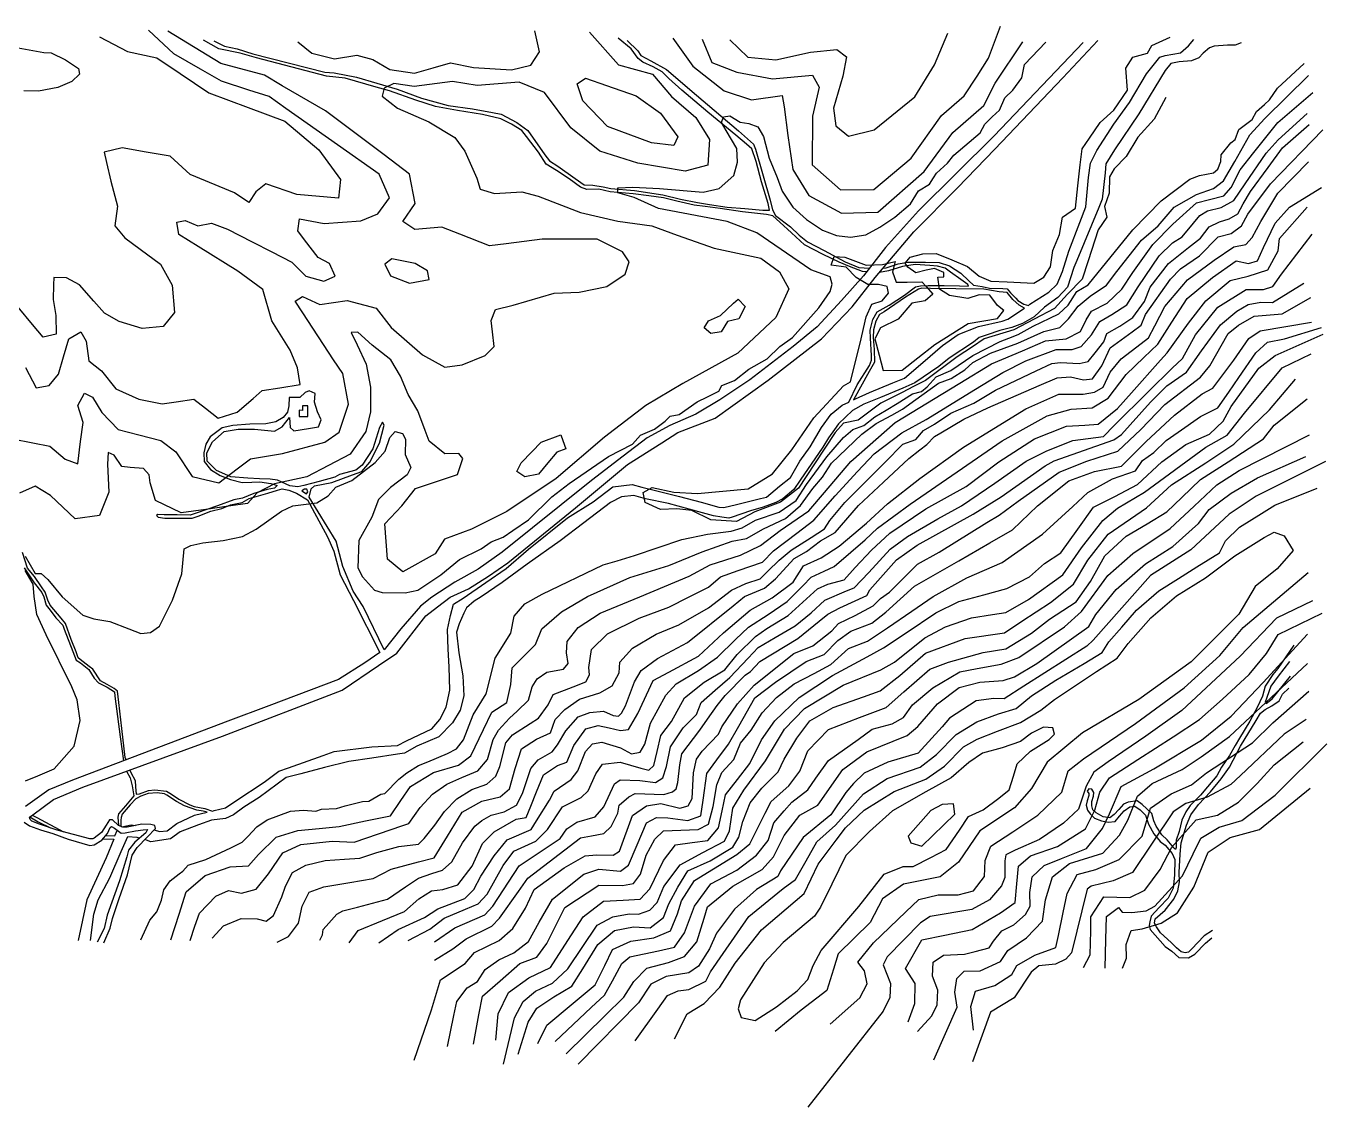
# Model space of a CAD drawing. Header units: inches. Extents: x -0.4 to 16.9, y -0.4 to 8.2.
# Drawn here: x 6.58 to 16.89, y -0.44 to 8.13 of the extents above; entities that cross this region are included whole.
import ezdxf

# ---------------------------------------------------------------- set-up
doc = ezdxf.new("R2010")
doc.units = ezdxf.units.IN
doc.header["$MEASUREMENT"] = 0
for name, color, linetype in [('cabin', 3, 'Continuous'), ('road', 2, 'Continuous'), ('topo_major', 1, 'Continuous'), ('topo_minor', 250, 'Continuous'), ('water', 5, 'Continuous')]:
    doc.layers.add(name, color=color, linetype=linetype)

msp = doc.modelspace()

# ---------------------------------------------------------------- linework, layer by layer
at = {"layer": 'cabin'}
msp.add_lwpolyline([(8.767, 5.119), (8.767, 5.082), (8.742, 5.083), (8.742, 5.035), (8.81, 5.035), (8.81, 5.085), (8.81, 5.118), (8.767, 5.119)], dxfattribs=at)
at = {"layer": 'road'}
for points in [[(14.954, 7.999), (14.248, 7.26), (13.648, 6.665), (13.389, 6.375), (13.213, 6.15), (13.039, 5.954), (12.845, 5.746), (12.655, 5.588), (12.313, 5.326), (12.075, 5.166), (11.885, 5.052), (11.68, 4.963), (11.5, 4.865), (11.309, 4.719), (11.057, 4.527), (10.349, 3.958), (10.16, 3.824), (9.975, 3.72), (9.792, 3.601), (9.702, 3.53), (9.548, 3.351), (9.414, 3.185), (9.248, 3.528), (9.17, 3.648), (9.087, 3.846), (9.035, 4.045), (8.822, 4.394), (8.837, 4.46), (8.863, 4.484), (9.001, 4.511), (9.163, 4.571), (9.237, 4.599), (9.302, 4.671), (9.377, 4.823), (9.414, 4.965), (9.403, 4.989), (9.378, 4.946), (9.324, 4.778), (9.241, 4.647), (9.19, 4.608), (9.06, 4.573), (9.023, 4.553), (8.899, 4.52), (8.778, 4.488), (8.73, 4.476), (8.668, 4.485), (8.569, 4.528), (8.511, 4.538), (8.428, 4.541), (8.334, 4.545), (8.2, 4.556), (8.087, 4.607), (8.013, 4.68), (8.01, 4.745), (8.055, 4.834), (8.147, 4.914), (8.258, 4.933), (8.388, 4.933), (8.547, 4.919), (8.606, 4.951), (8.666, 5.027), (8.671, 4.948), (8.699, 4.92), (8.815, 4.939), (8.894, 4.952), (8.916, 5.007), (8.887, 5.072), (8.863, 5.147), (8.867, 5.217), (8.821, 5.237), (8.789, 5.225), (8.746, 5.185), (8.663, 5.184), (8.659, 5.118), (8.648, 5.069), (8.615, 5.026), (8.557, 4.993), (8.478, 4.977), (8.35, 4.974), (8.217, 4.962), (8.132, 4.944), (8.035, 4.872), (8.003, 4.815), (7.985, 4.747), (7.988, 4.676), (8.039, 4.614), (8.115, 4.566), (8.198, 4.534), (8.29, 4.512), (8.366, 4.514), (8.431, 4.515), (8.518, 4.504), (8.568, 4.486), (8.546, 4.467), (8.488, 4.454), (8.381, 4.423), (8.292, 4.386), (8.225, 4.373), (8.093, 4.325), (7.925, 4.268), (7.879, 4.253), (7.776, 4.254), (7.672, 4.254), (7.622, 4.256), (7.612, 4.248), (7.623, 4.235), (7.676, 4.229), (7.893, 4.227), (7.94, 4.243), (8.042, 4.284), (8.128, 4.305), (8.197, 4.335), (8.291, 4.352), (8.344, 4.383), (8.492, 4.427), (8.571, 4.451), (8.606, 4.461), (8.66, 4.451), (8.72, 4.427), (8.808, 4.373), (8.844, 4.305), (8.967, 4.079), (9.017, 3.966), (9.066, 3.78), (9.172, 3.576), (9.382, 3.163), (9.261, 3.082), (9.054, 2.949), (8.5, 2.74), (8.175, 2.618), (6.945, 2.151), (6.758, 2.074), (6.574, 1.941)], [(7.194, 0.862), (7.244, 0.977), (7.261, 1.055), (7.315, 1.212), (7.381, 1.399), (7.419, 1.556), (7.458, 1.616), (7.537, 1.698), (7.604, 1.767), (7.599, 1.79), (7.565, 1.8), (7.495, 1.801), (7.378, 1.777), (7.345, 1.778), (7.311, 1.791), (7.261, 1.836), (7.238, 1.835), (7.212, 1.793), (7.176, 1.735), (7.117, 1.692), (7.107, 1.685), (7.083, 1.685), (6.823, 1.754), (6.684, 1.803), (6.623, 1.825), (6.609, 1.839), (6.605, 1.858), (6.63, 1.877), (6.795, 1.997), (7.028, 2.095), (8.135, 2.5), (9.083, 2.865), (9.371, 3.06), (9.515, 3.157), (9.744, 3.454), (9.838, 3.524), (9.939, 3.601), (10.084, 3.668), (10.243, 3.767), (10.394, 3.875), (10.93, 4.31), (11.342, 4.653), (11.615, 4.825), (11.743, 4.906), (12.037, 5.02), (12.458, 5.321), (12.881, 5.65), (13.123, 5.903), (13.307, 6.137), (13.611, 6.498), (13.958, 6.847), (14.255, 7.153), (14.792, 7.72), (15.071, 8.015)], [(16.623, 3.222), (16.498, 3.036), (16.456, 2.988), (16.396, 2.896), (16.375, 2.817), (16.333, 2.728), (16.275, 2.618), (16.192, 2.483), (16.159, 2.426), (16.113, 2.346), (16.051, 2.255), (16.013, 2.185), (15.94, 2.097), (15.885, 2.031), (15.801, 1.949), (15.767, 1.9), (15.736, 1.834), (15.715, 1.744), (15.69, 1.674), (15.69, 1.618), (15.686, 1.6), (15.673, 1.615), (15.621, 1.678), (15.577, 1.717), (15.533, 1.787), (15.515, 1.827), (15.497, 1.887), (15.423, 1.959), (15.381, 1.986), (15.312, 1.977), (15.274, 1.96), (15.236, 1.918), (15.201, 1.878), (15.165, 1.853), (15.112, 1.861), (15.056, 1.892), (15.032, 1.916), (15.022, 1.947), (15.023, 1.982), (15.035, 2.023), (15.039, 2.053), (15.024, 2.08), (14.999, 2.083), (14.986, 2.064), (14.999, 2.045), (14.999, 2.03), (14.985, 1.987), (14.979, 1.952), (14.989, 1.914), (15.01, 1.883), (15.045, 1.849), (15.099, 1.828), (15.152, 1.818), (15.207, 1.824), (15.242, 1.864), (15.28, 1.907), (15.323, 1.94), (15.364, 1.944), (15.406, 1.915), (15.448, 1.874), (15.471, 1.803), (15.513, 1.726), (15.564, 1.665), (15.604, 1.635), (15.66, 1.569), (15.68, 1.521), (15.678, 1.398), (15.668, 1.294), (15.629, 1.216), (15.557, 1.14), (15.494, 1.072), (15.482, 1.028), (15.478, 0.999), (15.486, 0.967), (15.605, 0.832), (15.656, 0.796), (15.712, 0.744), (15.79, 0.741), (15.838, 0.771), (15.924, 0.859), (15.975, 0.9)], [(16.59, 3.092), (16.5, 2.975), (16.44, 2.897), (16.409, 2.806), (16.397, 2.769), (16.405, 2.758), (16.451, 2.796), (16.596, 2.975)], [(15.979, 0.958), (15.912, 0.916), (15.861, 0.862), (15.819, 0.817), (15.79, 0.786), (15.762, 0.782), (15.73, 0.789), (15.695, 0.822), (15.651, 0.864), (15.568, 0.941), (15.534, 0.989), (15.52, 1.016), (15.525, 1.051), (15.604, 1.12), (15.673, 1.208), (15.703, 1.272), (15.718, 1.344), (15.716, 1.418), (15.723, 1.563), (15.731, 1.654), (15.772, 1.793), (15.807, 1.876), (15.867, 1.957), (15.964, 2.057), (16.047, 2.162), (16.114, 2.254), (16.201, 2.42), (16.324, 2.625), (16.359, 2.682), (16.396, 2.711), (16.449, 2.74), (16.506, 2.781), (16.535, 2.833), (16.584, 2.88)], [(6.562, 1.818), (6.605, 1.789), (6.692, 1.756), (6.79, 1.729), (6.912, 1.683), (7.083, 1.632), (7.116, 1.639), (7.177, 1.676), (7.223, 1.729), (7.244, 1.776), (7.254, 1.784), (7.277, 1.77), (7.332, 1.73), (7.362, 1.732), (7.445, 1.75), (7.505, 1.758), (7.539, 1.76), (7.527, 1.733), (7.438, 1.659), (7.39, 1.596), (7.376, 1.543), (7.317, 1.352), (7.22, 1.081), (7.196, 0.974), (7.14, 0.866)]]:
    msp.add_lwpolyline(points, dxfattribs=at)
msp.add_lwpolyline([(8.799, 4.422), (8.809, 4.437), (8.802, 4.458), (8.783, 4.459), (8.763, 4.446)], close=True, dxfattribs=at)
at = {"layer": 'topo_major'}
for points in [[(6.309, 7.993), (6.717, 7.921), (6.777, 7.918), (6.891, 7.862), (6.993, 7.794), (7.001, 7.748), (6.939, 7.689), (6.83, 7.643), (6.677, 7.614), (6.559, 7.615)], [(6.569, 3.927), (6.65, 3.788), (6.698, 3.788), (6.751, 3.741), (6.864, 3.604), (7.026, 3.46), (7.114, 3.429), (7.242, 3.41), (7.392, 3.35), (7.487, 3.313), (7.563, 3.322), (7.636, 3.371), (7.737, 3.578), (7.811, 3.786), (7.829, 3.985), (7.884, 4.011), (7.979, 4.033), (8.138, 4.051), (8.292, 4.082), (8.4, 4.141), (8.601, 4.284), (8.691, 4.326), (8.882, 4.35), (8.972, 4.404), (9.032, 4.473), (9.16, 4.526), (9.345, 4.67), (9.424, 4.759), (9.46, 4.867), (9.501, 4.914), (9.561, 4.899), (9.584, 4.854), (9.581, 4.732), (9.626, 4.631), (9.598, 4.571), (9.464, 4.47), (9.369, 4.375), (9.318, 4.237), (9.213, 4.052), (9.207, 3.835), (9.244, 3.762), (9.338, 3.657), (9.398, 3.639), (9.582, 3.636), (9.683, 3.657), (9.863, 3.779), (10.011, 3.9), (10.185, 3.984), (10.263, 4.04), (10.359, 4.078), (10.435, 4.13), (10.56, 4.215), (10.744, 4.396), (10.88, 4.504), (11.193, 4.717), (11.382, 4.814), (11.445, 4.887), (11.558, 4.933), (11.643, 4.996), (11.681, 5.037), (11.753, 5.049), (11.895, 5.151), (11.978, 5.191), (12.068, 5.235), (12.09, 5.279), (12.191, 5.32), (12.305, 5.41), (12.449, 5.492), (12.55, 5.589), (12.65, 5.661), (12.86, 5.895), (12.95, 6.025), (12.964, 6.084), (12.948, 6.142), (12.796, 6.198), (12.367, 6.491), (12.133, 6.579), (11.588, 6.682), (11.397, 6.771), (11.268, 6.808), (11.266, 6.846), (11.385, 6.852), (11.596, 6.843), (11.942, 6.812), (12.069, 6.842), (12.185, 6.946), (12.216, 7.051), (12.209, 7.158), (12.125, 7.302), (12.088, 7.365), (12.103, 7.411), (12.153, 7.418), (12.235, 7.367), (12.304, 7.356), (12.376, 7.331), (12.421, 7.255), (12.465, 7.081), (12.529, 6.93), (12.57, 6.821), (12.653, 6.694), (12.761, 6.595), (12.888, 6.511), (13, 6.468), (13.111, 6.455), (13.233, 6.475), (13.343, 6.534), (13.462, 6.614), (13.586, 6.719), (13.648, 6.823), (13.736, 6.876), (13.768, 6.926), (13.792, 6.964), (13.88, 7.042), (13.928, 7.107), (14.139, 7.283), (14.176, 7.351), (14.233, 7.409), (14.291, 7.464), (14.334, 7.561), (14.397, 7.622), (14.468, 7.72), (14.49, 7.826), (14.657, 8.001)], [(7.487, 0.886), (7.558, 1.042), (7.613, 1.107), (7.65, 1.198), (7.67, 1.281), (7.719, 1.353), (7.791, 1.407), (7.82, 1.429), (7.863, 1.478), (8.001, 1.523), (8.201, 1.613), (8.289, 1.659), (8.335, 1.705), (8.407, 1.781), (8.488, 1.836), (8.672, 1.905), (8.775, 1.913), (8.874, 1.905), (8.919, 1.922), (9.037, 1.925), (9.105, 1.947), (9.243, 1.981), (9.293, 1.984), (9.388, 2.039), (9.42, 2.045), (9.53, 2.158), (9.594, 2.21), (9.688, 2.268), (9.76, 2.297), (9.917, 2.361), (9.987, 2.398), (10.045, 2.47), (10.121, 2.67), (10.224, 2.835), (10.294, 3.118), (10.419, 3.315), (10.444, 3.452), (10.531, 3.548), (10.666, 3.625), (11.151, 3.858), (11.261, 3.891), (11.399, 3.932), (11.775, 4.059), (11.977, 4.102), (12.165, 4.125), (12.253, 4.151), (12.357, 4.212), (12.546, 4.275), (12.679, 4.369), (12.763, 4.496), (12.923, 4.713), (13.055, 4.868), (13.13, 4.931), (13.216, 4.964), (13.304, 5.031), (13.392, 5.085), (13.479, 5.137), (13.602, 5.213), (13.672, 5.231), (13.717, 5.269), (13.788, 5.348), (13.906, 5.399), (14.079, 5.519), (14.297, 5.629), (14.365, 5.656), (14.439, 5.683), (14.557, 5.749), (14.69, 5.815), (14.76, 5.849), (14.835, 5.916), (14.905, 6.025), (14.994, 6.077), (15.349, 6.513), (15.573, 6.744), (15.799, 6.917), (15.876, 6.944), (15.988, 6.965), (16.02, 6.996), (16.044, 7.057), (16.049, 7.108), (16.124, 7.203), (16.158, 7.231), (16.189, 7.31), (16.293, 7.389), (16.329, 7.453), (16.391, 7.509), (16.432, 7.546), (16.495, 7.638), (16.705, 7.832)], [(8.905, 0.882), (8.927, 0.924), (8.932, 0.966), (8.977, 1.018), (9.039, 1.089), (9.088, 1.114), (9.203, 1.144), (9.442, 1.206), (9.585, 1.304), (9.688, 1.375), (9.794, 1.41), (9.877, 1.437), (9.95, 1.503), (10.037, 1.654), (10.133, 1.786), (10.189, 1.831), (10.263, 1.872), (10.366, 1.899), (10.463, 1.952), (10.512, 2.044), (10.578, 2.242), (10.635, 2.312), (10.747, 2.376), (10.788, 2.432), (10.855, 2.541), (10.953, 2.652), (11.046, 2.688), (11.153, 2.697), (11.229, 2.663), (11.272, 2.657), (11.297, 2.681), (11.328, 2.739), (11.398, 2.93), (11.452, 3.02), (11.58, 3.116), (11.819, 3.243), (12.18, 3.534), (12.27, 3.607), (12.428, 3.673), (12.516, 3.746), (12.664, 3.909), (12.762, 3.964), (12.874, 4.047), (12.989, 4.114), (13.174, 4.328), (13.371, 4.513), (13.573, 4.702), (13.661, 4.771), (13.715, 4.811), (13.776, 4.875), (13.826, 4.905), (14.009, 5.014), (14.199, 5.102), (14.606, 5.279), (14.748, 5.34), (14.854, 5.349), (14.958, 5.325), (15.029, 5.334), (15.102, 5.435), (15.168, 5.578), (15.342, 5.706), (15.415, 5.759), (15.449, 5.843), (15.645, 6.123), (15.725, 6.204), (15.875, 6.309), (16.024, 6.458), (16.128, 6.484), (16.21, 6.546), (16.26, 6.638), (16.439, 6.88), (16.854, 7.306)], [(9.813, 0.723), (9.958, 0.814), (10.066, 0.893), (10.267, 0.993), (10.329, 1.056), (10.479, 1.267), (10.554, 1.373), (10.97, 1.694), (11.059, 1.71), (11.156, 1.728), (11.214, 1.784), (11.266, 1.89), (11.277, 1.953), (11.353, 2.019), (11.403, 2.044), (11.632, 2.038), (11.7, 2.058), (11.729, 2.082), (11.743, 2.131), (11.757, 2.273), (11.775, 2.36), (11.916, 2.546), (11.978, 2.635), (12.054, 2.742), (12.116, 2.822), (12.277, 2.984), (12.319, 3.011), (12.391, 3.091), (12.692, 3.274), (12.862, 3.411), (12.931, 3.466), (13.026, 3.517), (13.24, 3.615), (13.263, 3.659), (13.475, 3.898), (13.638, 4.014), (14.082, 4.26), (14.305, 4.397), (14.652, 4.642), (14.724, 4.683), (15.197, 4.85), (15.257, 4.892), (15.489, 5.148), (15.617, 5.276), (15.773, 5.385), (15.891, 5.555), (16.043, 5.761), (16.171, 5.87), (16.262, 5.923), (16.361, 5.941), (16.454, 5.938), (16.703, 6.092)], [(10.36, -0.102), (10.448, 0.266), (10.516, 0.396), (10.613, 0.479), (10.75, 0.541), (10.871, 0.655), (11.103, 1.002), (11.228, 1.068), (11.356, 1.09), (11.431, 1.088), (11.52, 1.119), (11.578, 1.181), (11.63, 1.307), (11.76, 1.48), (11.939, 1.576), (12.112, 1.668), (12.152, 1.749), (12.179, 1.928), (12.266, 2.071), (12.437, 2.303), (12.587, 2.554), (12.747, 2.718), (13.052, 2.905), (13.352, 3.025), (13.459, 3.085), (13.7, 3.278), (13.863, 3.366), (14.07, 3.437), (14.236, 3.463), (14.342, 3.479), (14.521, 3.583), (14.792, 3.778), (14.941, 3.992), (15.109, 4.209), (15.227, 4.307), (15.44, 4.433), (15.927, 4.792), (16.095, 4.887), (16.232, 5.061), (16.53, 5.421), (16.76, 5.531)], [(16.874, 4.676), (16.326, 4.403), (16.111, 4.259), (15.807, 3.976), (15.487, 3.773), (15.034, 3.26), (14.983, 3.214), (14.484, 2.896), (14.329, 2.795), (14.246, 2.798), (14.105, 2.779), (13.895, 2.641), (13.836, 2.574), (13.647, 2.365), (13.406, 2.294), (13.219, 2.205), (13.134, 2.125), (13.074, 2.054), (12.954, 1.877), (12.735, 1.697), (12.557, 1.431), (12.534, 1.388), (12.366, 1.283), (12.191, 1.127), (12.048, 0.937), (11.994, 0.814), (11.907, 0.676), (11.828, 0.624), (11.65, 0.594), (11.527, 0.534), (11.43, 0.384), (10.952, -0.101)], [(6.574, 2.146), (6.67, 2.186), (6.799, 2.24), (6.958, 2.419), (7.006, 2.623), (6.982, 2.788), (6.939, 2.891), (6.736, 3.304), (6.663, 3.463), (6.642, 3.608), (6.634, 3.704), (6.57, 3.812)], [(16.771, 3.572), (16.487, 3.434), (16.199, 3.135), (15.737, 2.704), (15.451, 2.499), (15.153, 2.295), (15.039, 2.214), (14.977, 2.103), (14.918, 1.92), (14.797, 1.81), (14.608, 1.681), (14.414, 1.596), (14.341, 1.559), (14.334, 1.512), (14.334, 1.379), (14.308, 1.313), (14.213, 1.203), (14.071, 1.125), (13.743, 1.071), (13.665, 1.019), (13.401, 0.749), (13.37, 0.687), (13.427, 0.539), (13.421, 0.427), (13.369, 0.32), (12.772, -0.441)], [(16.721, 2.631), (16.546, 2.515), (16.201, 2.189), (16.124, 2.116), (15.936, 2.016), (15.767, 1.967), (15.668, 1.9), (15.346, 1.418), (15.193, 1.353), (15.017, 1.311), (14.985, 1.287), (14.861, 0.781), (14.817, 0.731), (14.735, 0.691), (14.602, 0.678), (14.541, 0.628), (14.408, 0.426), (14.221, 0.31), (14.076, -0.082)]]:
    msp.add_lwpolyline(points, dxfattribs=at)
at = {"layer": 'topo_minor'}
for points in [[(6.469, 4.858), (6.631, 4.826), (6.765, 4.8), (6.887, 4.696), (6.988, 4.659), (7.01, 4.836), (7.029, 4.986), (6.988, 5.122), (7.04, 5.22), (7.103, 5.187), (7.178, 5.065), (7.306, 4.93), (7.471, 4.888), (7.644, 4.844), (7.763, 4.753), (7.894, 4.558), (8.104, 4.507), (8.249, 4.618), (8.356, 4.699), (8.609, 4.741), (8.944, 4.83), (9.058, 4.91), (9.133, 5.133), (9.088, 5.376), (9.013, 5.483), (8.771, 5.857), (8.711, 5.949), (8.768, 5.986), (8.905, 5.922), (9.122, 5.954), (9.351, 5.892), (9.47, 5.74), (9.719, 5.522), (9.895, 5.425), (10.032, 5.445), (10.216, 5.517), (10.286, 5.589), (10.274, 5.706), (10.264, 5.795), (10.298, 5.882), (10.438, 5.917), (10.762, 6.013), (10.96, 6.019), (11.179, 6.066), (11.324, 6.163), (11.356, 6.26), (11.304, 6.34), (11.104, 6.439), (10.941, 6.439), (10.666, 6.439), (10.383, 6.404), (10.251, 6.387), (10.014, 6.48), (9.873, 6.536), (9.657, 6.516), (9.564, 6.579), (9.662, 6.723), (9.617, 6.955), (9.414, 7.11), (8.949, 7.457), (8.608, 7.657), (8.466, 7.741), (8.122, 7.833), (7.701, 8.088)], [(7.158, 8.045), (7.381, 7.929), (7.613, 7.878), (7.799, 7.753), (8.025, 7.601), (8.338, 7.483), (8.628, 7.375), (8.896, 7.149), (9.068, 6.912), (9.054, 6.764), (8.724, 6.794), (8.478, 6.88), (8.399, 6.815), (8.343, 6.731), (8.229, 6.807), (7.878, 6.954), (7.72, 7.098), (7.53, 7.13), (7.339, 7.163), (7.195, 7.13), (7.214, 7.047), (7.248, 6.899), (7.302, 6.703), (7.282, 6.546), (7.36, 6.451), (7.481, 6.362), (7.642, 6.242), (7.735, 6.075), (7.753, 5.859), (7.665, 5.747), (7.498, 5.733), (7.314, 5.788), (7.198, 5.854), (7.114, 5.949), (7.001, 6.077), (6.899, 6.133), (6.798, 6.136), (6.796, 6.077), (6.791, 5.961), (6.812, 5.835), (6.816, 5.687), (6.713, 5.663), (6.629, 5.764), (6.514, 5.9)], [(11.041, 8.082), (11.271, 7.823), (11.542, 7.749), (11.693, 7.57), (11.884, 7.405), (11.992, 7.231), (11.98, 7.026), (11.801, 6.978), (11.425, 7.043), (11.123, 7.137), (10.895, 7.322), (10.685, 7.604), (10.485, 7.686), (10.152, 7.658), (9.957, 7.69), (9.653, 7.651), (9.491, 7.673), (9.414, 7.637), (9.398, 7.574), (9.52, 7.48), (9.769, 7.37), (9.976, 7.247), (10.053, 7.139), (10.149, 6.923), (10.177, 6.836), (10.29, 6.801), (10.505, 6.816), (10.636, 6.782), (10.971, 6.651), (11.268, 6.583), (11.535, 6.546), (11.737, 6.473), (12.031, 6.368), (12.4, 6.289), (12.549, 6.18), (12.623, 6.047), (12.518, 5.819), (12.218, 5.535), (11.783, 5.295), (11.488, 5.121), (11.16, 4.871), (10.778, 4.543), (10.387, 4.281), (10.107, 4.14), (9.892, 4.062), (9.818, 3.944), (9.564, 3.803), (9.441, 3.902), (9.421, 4.182), (9.556, 4.326), (9.664, 4.462), (9.996, 4.573), (10.039, 4.7), (10.006, 4.742), (9.896, 4.737), (9.771, 4.839), (9.74, 4.923), (9.683, 5.08), (9.606, 5.208), (9.544, 5.355), (9.469, 5.484), (9.319, 5.6), (9.207, 5.703), (9.154, 5.7), (9.201, 5.601), (9.273, 5.449), (9.308, 5.267), (9.307, 5.07), (9.271, 4.916), (9.145, 4.736), (8.801, 4.557), (8.546, 4.5), (8.409, 4.43), (8.332, 4.343), (8.182, 4.322), (8.003, 4.297), (7.807, 4.27), (7.602, 4.368), (7.561, 4.509), (7.553, 4.571), (7.509, 4.621), (7.403, 4.631), (7.336, 4.637), (7.276, 4.728), (7.227, 4.748), (7.223, 4.655), (7.234, 4.434), (7.158, 4.249), (6.966, 4.224), (6.77, 4.409), (6.65, 4.482), (6.524, 4.427)], [(6.572, 5.422), (6.658, 5.261), (6.761, 5.28), (6.834, 5.369), (6.874, 5.506), (6.917, 5.65), (7.011, 5.705), (7.054, 5.632), (7.076, 5.476), (7.176, 5.395), (7.289, 5.253), (7.472, 5.172), (7.655, 5.134), (7.766, 5.151), (7.907, 5.171), (8, 5.099), (8.1, 5.021), (8.249, 5.069), (8.376, 5.177), (8.448, 5.239), (8.587, 5.261), (8.749, 5.288), (8.728, 5.421), (8.67, 5.561), (8.524, 5.793), (8.453, 6.04), (8.255, 6.186), (7.942, 6.381), (7.787, 6.478), (7.771, 6.576), (7.838, 6.587), (7.939, 6.546), (8.046, 6.566), (8.174, 6.52), (8.368, 6.42), (8.524, 6.339), (8.683, 6.257), (8.794, 6.146), (8.938, 6.107), (9.027, 6.146), (8.982, 6.247), (8.892, 6.294), (8.785, 6.435), (8.731, 6.507), (8.744, 6.602), (8.94, 6.563), (9.229, 6.585), (9.366, 6.642), (9.458, 6.767), (9.376, 6.956), (9.046, 7.187), (8.635, 7.477), (8.503, 7.57), (8.342, 7.622), (8.126, 7.693), (7.959, 7.789), (7.747, 7.91), (7.548, 8.098)], [(8.732, 8.005), (8.843, 7.916), (9.021, 7.871), (9.198, 7.899), (9.326, 7.865), (9.461, 7.785), (9.655, 7.756), (9.804, 7.799), (9.94, 7.838), (10.124, 7.802), (10.424, 7.782), (10.578, 7.819), (10.646, 7.925), (10.609, 8.093)], [(15.61, 7.562), (15.517, 7.391), (15.387, 7.248), (15.295, 7.096), (15.199, 6.997), (15.164, 6.933), (15.161, 6.804), (15.124, 6.698), (15.143, 6.614), (15.074, 6.513), (14.994, 6.269), (14.947, 6.123), (14.831, 6.005), (14.728, 5.89), (14.405, 5.72), (14.17, 5.65), (14.076, 5.586), (13.955, 5.506), (13.706, 5.32), (13.61, 5.271), (13.52, 5.225), (13.351, 5.139), (13.17, 5.006), (13.056, 4.98), (12.989, 4.906), (12.826, 4.66), (12.699, 4.466), (12.556, 4.354), (12.353, 4.278), (12.206, 4.202), (12.004, 4.215), (11.853, 4.288), (11.733, 4.303), (11.604, 4.297), (11.482, 4.352), (11.467, 4.431), (11.538, 4.471), (11.71, 4.434), (11.897, 4.423), (12.299, 4.461), (12.491, 4.58), (12.646, 4.769), (12.819, 5.023), (13.056, 5.276), (13.11, 5.308), (13.142, 5.439), (13.186, 5.616), (13.234, 5.825), (13.279, 5.926), (13.361, 5.952), (13.412, 6.012), (13.401, 6.064), (13.331, 6.08), (13.248, 6.081), (13.155, 6.137), (13.076, 6.219), (12.956, 6.234), (12.98, 6.302), (13.066, 6.298), (13.235, 6.234), (13.365, 6.24), (13.465, 6.264), (13.442, 6.182), (13.473, 6.099), (13.559, 6.1), (13.677, 6.101), (13.709, 6.065), (13.762, 6.005), (13.701, 5.951), (13.597, 5.932), (13.487, 5.807), (13.347, 5.737), (13.302, 5.65), (13.337, 5.521), (13.37, 5.4), (13.519, 5.402), (13.643, 5.499), (13.779, 5.605), (14.043, 5.772), (14.274, 5.81), (14.326, 5.875), (14.276, 5.914), (14.214, 5.996), (14.13, 6), (14.041, 5.969), (13.896, 5.993), (13.817, 6.044), (13.803, 6.14), (13.851, 6.142), (13.849, 6.175), (13.775, 6.208), (13.711, 6.193), (13.629, 6.173), (13.564, 6.219), (13.544, 6.251), (13.583, 6.298), (13.683, 6.323), (13.788, 6.327), (13.914, 6.275), (14.038, 6.224), (14.131, 6.148), (14.222, 6.108), (14.352, 6.102), (14.562, 6.09), (14.642, 6.14), (14.695, 6.222), (14.715, 6.349), (14.767, 6.477), (14.791, 6.614), (14.894, 6.685), (14.913, 6.862), (14.931, 7.03), (14.945, 7.155), (15.004, 7.242), (15.088, 7.364), (15.196, 7.464), (15.305, 7.622), (15.291, 7.797), (15.349, 7.883), (15.463, 7.916), (15.499, 7.975), (15.644, 8.041)], [(11.934, 8.027), (12.012, 7.842), (12.211, 7.764), (12.492, 7.711), (12.809, 7.741), (12.862, 7.646), (12.809, 7.416), (12.806, 7.029), (13.031, 6.83), (13.294, 6.833), (13.592, 7.082), (13.832, 7.421), (14.011, 7.576), (14.113, 7.733), (14.205, 7.874), (14.298, 8.13)], [(12.153, 8.021), (12.298, 7.882), (12.52, 7.862), (12.793, 7.922), (13.002, 7.943), (13.079, 7.885), (13.049, 7.733), (12.977, 7.48), (12.993, 7.338), (13.094, 7.257), (13.299, 7.308), (13.62, 7.568), (13.777, 7.821), (13.882, 8.074)], [(11.703, 8.035), (11.86, 7.812), (12.11, 7.615), (12.325, 7.544), (12.57, 7.58), (12.584, 7.49), (12.615, 7.263), (12.653, 6.992), (12.781, 6.785), (13.04, 6.646), (13.326, 6.655), (13.693, 6.977), (13.921, 7.285), (14.167, 7.499), (14.256, 7.678), (14.475, 8.004)], [(7.725, 0.886), (7.79, 1.088), (7.847, 1.266), (7.997, 1.395), (8.194, 1.463), (8.339, 1.472), (8.418, 1.561), (8.56, 1.7), (8.732, 1.751), (8.899, 1.767), (9.058, 1.783), (9.267, 1.827), (9.465, 1.869), (9.547, 1.99), (9.625, 2.101), (9.805, 2.211), (10.005, 2.269), (10.101, 2.344), (10.203, 2.553), (10.269, 2.689), (10.386, 2.767), (10.42, 2.91), (10.429, 3.042), (10.511, 3.124), (10.614, 3.227), (10.665, 3.351), (10.82, 3.485), (11.027, 3.607), (11.362, 3.758), (11.67, 3.852), (11.936, 3.962), (12.173, 4.046), (12.286, 4.066), (12.422, 4.144), (12.595, 4.226), (12.713, 4.328), (12.811, 4.464), (12.888, 4.552), (12.96, 4.665), (13.201, 4.894), (13.315, 4.978), (13.438, 5.045), (13.523, 5.092), (13.629, 5.17), (13.809, 5.299), (13.908, 5.336), (14.016, 5.404), (14.079, 5.463), (14.22, 5.536), (14.436, 5.615), (14.643, 5.707), (14.769, 5.741), (14.839, 5.808), (14.915, 5.908), (15.009, 5.989), (15.138, 6.076), (15.222, 6.184), (15.416, 6.431), (15.549, 6.546), (15.675, 6.695), (15.773, 6.749), (15.851, 6.793), (15.987, 6.842), (16.067, 6.902), (16.155, 7.056), (16.276, 7.268), (16.393, 7.397), (16.74, 7.737)], [(7.877, 0.88), (7.916, 0.992), (7.951, 1.095), (8.082, 1.232), (8.181, 1.276), (8.285, 1.254), (8.4, 1.287), (8.498, 1.407), (8.611, 1.575), (8.756, 1.641), (9.003, 1.666), (9.177, 1.66), (9.564, 1.792), (9.61, 1.807), (9.699, 1.935), (9.798, 2.041), (9.912, 2.12), (10.031, 2.172), (10.157, 2.226), (10.235, 2.315), (10.279, 2.473), (10.321, 2.547), (10.409, 2.642), (10.468, 2.699), (10.558, 2.784), (10.588, 2.891), (10.627, 2.954), (10.705, 3.006), (10.837, 3.031), (10.873, 3.075), (10.861, 3.161), (10.865, 3.249), (10.953, 3.362), (11.128, 3.474), (11.44, 3.604), (11.833, 3.769), (11.999, 3.859), (12.238, 3.934), (12.398, 4.01), (12.554, 4.129), (12.781, 4.286), (12.905, 4.431), (13.114, 4.678), (13.465, 4.987), (13.842, 5.216), (13.978, 5.298), (14.229, 5.451), (14.474, 5.556), (14.655, 5.633), (14.82, 5.649), (14.934, 5.707), (14.978, 5.8), (15.02, 5.87), (15.145, 5.932), (15.26, 6.044), (15.347, 6.175), (15.507, 6.398), (15.665, 6.56), (15.851, 6.728), (15.956, 6.755), (16.07, 6.784), (16.128, 6.849), (16.198, 6.989), (16.307, 7.127), (16.497, 7.364), (16.774, 7.604)], [(8.052, 0.897), (8.142, 0.996), (8.282, 1.055), (8.408, 1.051), (8.48, 1.034), (8.539, 1.078), (8.603, 1.225), (8.632, 1.309), (8.689, 1.419), (8.793, 1.476), (8.948, 1.514), (9.102, 1.525), (9.223, 1.533), (9.358, 1.577), (9.53, 1.626), (9.686, 1.642), (9.732, 1.688), (9.817, 1.793), (9.892, 1.903), (9.992, 2.004), (10.109, 2.078), (10.229, 2.12), (10.299, 2.182), (10.331, 2.26), (10.38, 2.446), (10.432, 2.511), (10.572, 2.601), (10.637, 2.642), (10.715, 2.749), (10.753, 2.829), (10.913, 2.891), (11.012, 2.93), (11.042, 2.985), (11.036, 3.043), (11.059, 3.188), (11.186, 3.312), (11.436, 3.435), (11.67, 3.523), (11.831, 3.603), (11.985, 3.68), (12.079, 3.762), (12.221, 3.813), (12.412, 3.88), (12.501, 3.97), (12.686, 4.109), (12.821, 4.211), (12.989, 4.404), (13.166, 4.597), (13.297, 4.739), (13.516, 4.904), (13.71, 5.011), (14.1, 5.25), (14.318, 5.383), (14.501, 5.476), (14.74, 5.565), (14.866, 5.565), (14.938, 5.59), (15.02, 5.682), (15.085, 5.788), (15.182, 5.842), (15.3, 5.92), (15.389, 6.063), (15.556, 6.307), (15.661, 6.41), (15.738, 6.458), (15.828, 6.568), (15.878, 6.628), (15.939, 6.664), (16.049, 6.69), (16.148, 6.746), (16.238, 6.88), (16.403, 7.123), (16.499, 7.228), (16.729, 7.436)], [(8.568, 0.867), (8.657, 0.912), (8.737, 1.017), (8.766, 1.153), (8.82, 1.264), (8.936, 1.305), (9.143, 1.339), (9.327, 1.37), (9.47, 1.444), (9.687, 1.503), (9.81, 1.536), (9.916, 1.707), (10.034, 1.897), (10.189, 1.983), (10.335, 2.019), (10.407, 2.082), (10.452, 2.244), (10.503, 2.4), (10.621, 2.476), (10.732, 2.525), (10.77, 2.633), (10.847, 2.712), (10.962, 2.794), (11.123, 2.843), (11.222, 2.898), (11.277, 3.003), (11.283, 3.086), (11.382, 3.197), (11.571, 3.307), (11.75, 3.381), (11.984, 3.518), (12.168, 3.656), (12.282, 3.71), (12.395, 3.748), (12.455, 3.807), (12.545, 3.896), (12.641, 3.974), (12.798, 4.075), (12.904, 4.143), (12.946, 4.21), (13.065, 4.352), (13.384, 4.672), (13.525, 4.814), (13.628, 4.851), (13.688, 4.923), (13.775, 4.973), (13.905, 5.061), (14.088, 5.141), (14.26, 5.244), (14.582, 5.395), (14.707, 5.453), (14.774, 5.461), (14.923, 5.454), (14.994, 5.469), (15.049, 5.538), (15.118, 5.625), (15.141, 5.691), (15.245, 5.751), (15.347, 5.819), (15.439, 5.946), (15.486, 6.06), (15.631, 6.247), (15.79, 6.373), (15.884, 6.447), (15.952, 6.537), (16.035, 6.577), (16.111, 6.601), (16.179, 6.641), (16.221, 6.719), (16.279, 6.817), (16.42, 7.008), (16.535, 7.165), (16.744, 7.35)], [(9.139, 0.862), (9.209, 0.959), (9.403, 1.038), (9.577, 1.11), (9.69, 1.209), (9.79, 1.273), (9.881, 1.283), (10, 1.322), (10.113, 1.47), (10.195, 1.649), (10.286, 1.741), (10.461, 1.841), (10.54, 1.854), (10.576, 1.944), (10.621, 2.058), (10.677, 2.192), (10.789, 2.268), (10.863, 2.293), (10.917, 2.425), (11.013, 2.557), (11.112, 2.585), (11.198, 2.565), (11.289, 2.544), (11.351, 2.552), (11.425, 2.679), (11.547, 2.942), (11.67, 3.008), (11.905, 3.134), (12.105, 3.32), (12.316, 3.499), (12.49, 3.596), (12.656, 3.721), (12.739, 3.851), (12.878, 3.913), (13.02, 4.005), (13.238, 4.189), (13.403, 4.342), (13.659, 4.543), (14.007, 4.791), (14.499, 5.095), (14.76, 5.212), (14.955, 5.21), (15.045, 5.228), (15.113, 5.266), (15.168, 5.385), (15.255, 5.492), (15.415, 5.614), (15.473, 5.658), (15.523, 5.754), (15.601, 5.906), (15.78, 6.117), (15.991, 6.273), (16.148, 6.379), (16.243, 6.397), (16.294, 6.454), (16.362, 6.58), (16.498, 6.806), (16.739, 7.054)], [(9.373, 0.861), (9.525, 0.968), (9.735, 1.063), (9.841, 1.131), (10.054, 1.213), (10.126, 1.284), (10.18, 1.39), (10.286, 1.55), (10.391, 1.677), (10.579, 1.759), (10.623, 1.829), (10.725, 1.992), (10.761, 2.063), (10.896, 2.155), (10.95, 2.226), (11.011, 2.377), (11.067, 2.44), (11.141, 2.452), (11.287, 2.408), (11.375, 2.36), (11.444, 2.372), (11.481, 2.437), (11.525, 2.603), (11.647, 2.825), (11.73, 2.915), (11.906, 3.019), (12.056, 3.127), (12.198, 3.265), (12.301, 3.364), (12.458, 3.463), (12.608, 3.566), (12.732, 3.692), (12.798, 3.759), (12.903, 3.808), (12.981, 3.844), (13.114, 3.959), (13.226, 4.056), (13.324, 4.149), (13.584, 4.339), (13.955, 4.595), (14.313, 4.84), (14.67, 5.039), (14.859, 5.091), (15.026, 5.102), (15.152, 5.18), (15.295, 5.367), (15.436, 5.502), (15.545, 5.607), (15.658, 5.782), (15.778, 5.969), (15.978, 6.136), (16.166, 6.268), (16.265, 6.247), (16.335, 6.268), (16.384, 6.374), (16.476, 6.566), (16.589, 6.695), (16.844, 6.849)], [(9.606, 0.88), (9.778, 0.97), (9.89, 1.056), (10.06, 1.127), (10.159, 1.169), (10.232, 1.247), (10.357, 1.475), (10.443, 1.588), (10.617, 1.666), (10.71, 1.76), (10.828, 1.939), (10.977, 2.013), (11.032, 2.066), (11.093, 2.2), (11.145, 2.277), (11.286, 2.294), (11.449, 2.247), (11.513, 2.229), (11.551, 2.266), (11.578, 2.379), (11.608, 2.506), (11.691, 2.617), (11.796, 2.803), (11.951, 2.928), (12.114, 3.026), (12.212, 3.148), (12.358, 3.29), (12.448, 3.354), (12.617, 3.455), (12.849, 3.668), (12.931, 3.705), (13.06, 3.74), (13.148, 3.836), (13.278, 3.975), (13.422, 4.109), (13.708, 4.301), (14.027, 4.479), (14.286, 4.675), (14.569, 4.858), (14.822, 4.958), (14.967, 4.966), (15.073, 4.972), (15.226, 5.097), (15.337, 5.222), (15.566, 5.48), (15.62, 5.539), (15.789, 5.774), (15.925, 5.952), (16.12, 6.113), (16.261, 6.148), (16.417, 6.197), (16.5, 6.348), (16.511, 6.446), (16.73, 6.695)], [(9.814, 0.87), (9.976, 0.98), (10.212, 1.084), (10.277, 1.153), (10.484, 1.471), (10.683, 1.604), (10.809, 1.687), (10.863, 1.766), (10.941, 1.818), (11.086, 1.859), (11.157, 1.94), (11.239, 2.122), (11.284, 2.154), (11.441, 2.148), (11.564, 2.132), (11.624, 2.17), (11.653, 2.26), (11.684, 2.415), (11.785, 2.566), (11.889, 2.672), (11.927, 2.767), (12.039, 2.865), (12.155, 2.966), (12.299, 3.118), (12.38, 3.203), (12.514, 3.281), (12.672, 3.374), (12.798, 3.477), (12.906, 3.578), (13.08, 3.651), (13.139, 3.675), (13.256, 3.798), (13.426, 3.983), (13.562, 4.083), (13.802, 4.223), (13.991, 4.327), (14.254, 4.505), (14.502, 4.679), (14.665, 4.761), (14.872, 4.843), (15.114, 4.875), (15.199, 4.964), (15.472, 5.231), (15.66, 5.416), (15.74, 5.495), (15.843, 5.681), (16.02, 5.901), (16.245, 6.042), (16.382, 6.04), (16.457, 6.066), (16.525, 6.163), (16.769, 6.479)], [(9.654, -0.07), (9.789, 0.33), (9.862, 0.567), (10.057, 0.696), (10.131, 0.785), (10.327, 0.88), (10.434, 0.975), (10.534, 1.136), (10.603, 1.285), (10.842, 1.456), (11.007, 1.552), (11.097, 1.559), (11.229, 1.556), (11.279, 1.589), (11.384, 1.87), (11.493, 1.946), (11.608, 1.965), (11.759, 1.929), (11.824, 1.947), (11.857, 2.006), (11.867, 2.209), (11.889, 2.316), (11.936, 2.381), (12.065, 2.515), (12.091, 2.573), (12.214, 2.757), (12.347, 2.905), (12.661, 3.154), (12.811, 3.216), (12.962, 3.336), (13.016, 3.392), (13.148, 3.456), (13.289, 3.533), (13.348, 3.591), (13.419, 3.641), (13.641, 3.862), (13.812, 3.958), (14.19, 4.193), (14.288, 4.251), (14.438, 4.364), (14.763, 4.594), (14.984, 4.679), (15.228, 4.759), (15.412, 4.93), (15.602, 5.128), (15.883, 5.346), (15.957, 5.435), (16.104, 5.692), (16.184, 5.757), (16.308, 5.829), (16.53, 5.848), (16.757, 5.977)], [(9.916, 0.038), (9.968, 0.286), (9.991, 0.395), (10.074, 0.503), (10.154, 0.555), (10.216, 0.649), (10.324, 0.727), (10.443, 0.782), (10.558, 0.872), (10.644, 1.025), (10.748, 1.208), (10.997, 1.405), (11.117, 1.446), (11.288, 1.43), (11.351, 1.476), (11.42, 1.637), (11.495, 1.813), (11.573, 1.854), (11.662, 1.853), (11.821, 1.832), (11.924, 1.868), (11.942, 1.992), (11.973, 2.204), (12.052, 2.311), (12.144, 2.435), (12.226, 2.579), (12.352, 2.803), (12.515, 2.928), (12.758, 3.092), (12.901, 3.148), (13.01, 3.259), (13.114, 3.332), (13.279, 3.396), (13.391, 3.484), (13.618, 3.688), (13.968, 3.89), (14.215, 4.032), (14.395, 4.136), (14.593, 4.327), (14.84, 4.523), (15.043, 4.599), (15.259, 4.641), (15.453, 4.835), (15.678, 5.044), (15.896, 5.215), (15.982, 5.26), (16.147, 5.482), (16.268, 5.653), (16.357, 5.713), (16.764, 5.782)], [(10.122, 0.058), (10.165, 0.291), (10.193, 0.437), (10.334, 0.56), (10.49, 0.698), (10.626, 0.747), (10.705, 0.855), (10.781, 1.008), (10.846, 1.14), (11.116, 1.318), (11.304, 1.316), (11.391, 1.332), (11.445, 1.405), (11.492, 1.555), (11.561, 1.683), (11.628, 1.75), (11.765, 1.755), (11.903, 1.76), (11.985, 1.802), (12.023, 1.942), (12.05, 2.115), (12.092, 2.211), (12.185, 2.315), (12.238, 2.444), (12.324, 2.547), (12.411, 2.685), (12.523, 2.807), (12.663, 2.914), (12.822, 2.997), (12.955, 3.067), (13.095, 3.194), (13.246, 3.253), (13.403, 3.359), (13.597, 3.49), (13.765, 3.607), (14.032, 3.754), (14.311, 3.877), (14.632, 4.101), (14.871, 4.321), (14.991, 4.432), (15.186, 4.54), (15.369, 4.602), (15.424, 4.686), (15.515, 4.749), (15.613, 4.844), (15.707, 4.91), (15.884, 5.033), (16.02, 5.103), (16.108, 5.228), (16.189, 5.344), (16.323, 5.539), (16.414, 5.624), (16.55, 5.65), (16.842, 5.739)], [(10.299, 0.088), (10.319, 0.298), (10.4, 0.467), (10.561, 0.584), (10.733, 0.665), (10.87, 0.88), (10.991, 1.068), (11.154, 1.191), (11.309, 1.199), (11.443, 1.206), (11.52, 1.288), (11.628, 1.515), (11.723, 1.638), (11.857, 1.656), (11.98, 1.673), (12.065, 1.773), (12.094, 1.907), (12.121, 2.035), (12.216, 2.157), (12.313, 2.282), (12.405, 2.47), (12.511, 2.622), (12.703, 2.806), (12.969, 2.98), (13.243, 3.129), (13.373, 3.2), (13.551, 3.32), (13.786, 3.477), (13.968, 3.568), (14.167, 3.621), (14.35, 3.67), (14.53, 3.764), (14.649, 3.869), (14.778, 3.953), (14.912, 4.14), (15.036, 4.314), (15.204, 4.401), (15.384, 4.495), (15.578, 4.675), (15.768, 4.813), (15.955, 4.895), (16.064, 4.996), (16.128, 5.113), (16.347, 5.418), (16.475, 5.517), (16.855, 5.686)], [(10.476, -0.021), (10.557, 0.232), (10.625, 0.344), (10.759, 0.434), (10.902, 0.517), (10.99, 0.656), (11.109, 0.849), (11.241, 0.96), (11.391, 0.987), (11.522, 0.981), (11.628, 1.062), (11.672, 1.171), (11.743, 1.302), (11.822, 1.432), (11.999, 1.512), (12.177, 1.619), (12.226, 1.699), (12.256, 1.824), (12.315, 1.97), (12.407, 2.086), (12.538, 2.216), (12.585, 2.318), (12.685, 2.484), (12.788, 2.62), (12.972, 2.727), (13.213, 2.812), (13.345, 2.858), (13.501, 2.98), (13.705, 3.158), (14.018, 3.273), (14.33, 3.32), (14.468, 3.412), (14.695, 3.56), (14.877, 3.706), (14.992, 3.894), (15.153, 4.101), (15.455, 4.311), (15.655, 4.491), (15.926, 4.666), (16.149, 4.815), (16.431, 5.088), (16.638, 5.331)], [(10.633, 0.063), (10.704, 0.207), (10.898, 0.369), (11.088, 0.528), (11.164, 0.68), (11.225, 0.809), (11.369, 0.875), (11.552, 0.9), (11.685, 0.956), (11.74, 1.091), (11.77, 1.193), (11.874, 1.356), (12.026, 1.448), (12.21, 1.561), (12.313, 1.647), (12.435, 1.889), (12.482, 1.981), (12.621, 2.105), (12.709, 2.223), (12.771, 2.383), (12.935, 2.553), (13.182, 2.647), (13.392, 2.727), (13.532, 2.851), (13.739, 3.032), (13.886, 3.085), (14.163, 3.164), (14.342, 3.193), (14.545, 3.315), (14.688, 3.428), (14.899, 3.564), (15.012, 3.727), (15.125, 3.929), (15.294, 4.085), (15.461, 4.184), (15.616, 4.278), (15.736, 4.393), (15.884, 4.535), (16.103, 4.675), (16.382, 4.858), (16.469, 4.965), (16.728, 5.175)], [(10.77, 0.079), (11.055, 0.347), (11.161, 0.446), (11.224, 0.56), (11.299, 0.698), (11.363, 0.749), (11.588, 0.798), (11.717, 0.826), (11.795, 0.94), (11.873, 1.152), (12.003, 1.33), (12.211, 1.436), (12.365, 1.555), (12.457, 1.673), (12.502, 1.812), (12.585, 1.907), (12.645, 1.976), (12.771, 2.075), (12.836, 2.166), (12.937, 2.307), (13.171, 2.474), (13.283, 2.555), (13.441, 2.598), (13.53, 2.648), (13.601, 2.747), (13.763, 2.882), (13.977, 3.009), (14.113, 3.035), (14.305, 3.071), (14.445, 3.124), (14.805, 3.367), (14.941, 3.489), (15.15, 3.774), (15.348, 3.947), (15.644, 4.145), (15.833, 4.322), (16.013, 4.491), (16.19, 4.607), (16.749, 4.889)], [(10.858, -0.019), (11.163, 0.282), (11.314, 0.431), (11.394, 0.554), (11.496, 0.659), (11.667, 0.705), (11.796, 0.752), (11.892, 0.868), (11.95, 1.056), (11.977, 1.147), (12.179, 1.309), (12.41, 1.442), (12.501, 1.542), (12.585, 1.713), (12.71, 1.874), (12.851, 1.953), (13.05, 2.234), (13.241, 2.376), (13.56, 2.506), (13.644, 2.575), (13.801, 2.757), (13.972, 2.885), (14.135, 2.929), (14.319, 2.94), (14.41, 2.969), (14.586, 3.075), (15, 3.37), (15.054, 3.463), (15.215, 3.662), (15.448, 3.866), (15.664, 4.003), (15.869, 4.187), (15.953, 4.298), (16.127, 4.425), (16.336, 4.549), (16.718, 4.718)], [(11.403, 0.085), (11.583, 0.335), (11.66, 0.443), (11.744, 0.481), (11.829, 0.491), (11.963, 0.557), (12, 0.631), (12.101, 0.776), (12.305, 1.07), (12.463, 1.2), (12.576, 1.293), (12.674, 1.363), (12.759, 1.512), (12.843, 1.663), (12.992, 1.793), (13.213, 2.042), (13.4, 2.164), (13.662, 2.253), (13.791, 2.353), (13.948, 2.512), (14.111, 2.613), (14.284, 2.676), (14.424, 2.719), (14.545, 2.819), (14.738, 2.943), (14.962, 3.077), (15.105, 3.163), (15.158, 3.248), (15.261, 3.365), (15.376, 3.498), (15.553, 3.653), (15.709, 3.75), (15.856, 3.842), (16.034, 3.953), (16.081, 4.049), (16.194, 4.157), (16.366, 4.264), (16.473, 4.33), (16.809, 4.467)], [(11.717, 0.099), (11.817, 0.299), (11.95, 0.379), (12.076, 0.509), (12.197, 0.699), (12.404, 0.963), (12.6, 1.13), (12.742, 1.251), (12.853, 1.485), (12.998, 1.676), (13.071, 1.774), (13.218, 1.913), (13.456, 2.061), (13.708, 2.159), (13.855, 2.261), (14.007, 2.416), (14.113, 2.476), (14.274, 2.538), (14.457, 2.608), (14.618, 2.707), (14.728, 2.789), (14.934, 2.928), (15.06, 3.011), (15.224, 3.119), (15.312, 3.234), (15.491, 3.439), (15.694, 3.613), (15.923, 3.755), (16.157, 3.93), (16.388, 4.074), (16.468, 4.116), (16.547, 4.087), (16.619, 3.971), (16.491, 3.827), (16.316, 3.686), (16.187, 3.467), (15.809, 3.088), (15.396, 2.791), (14.949, 2.527), (14.668, 2.293), (14.545, 2.085), (14.41, 1.931), (14.136, 1.748), (13.966, 1.501), (13.82, 1.385), (13.53, 1.326), (13.363, 1.21), (13.265, 1.023), (13.013, 0.775), (12.975, 0.651), (12.922, 0.483), (12.719, 0.327), (12.514, 0.158)], [(12.948, 0.216), (13.184, 0.426), (13.243, 0.536), (13.222, 0.638), (13.168, 0.708), (13.292, 0.861), (13.549, 1.108), (13.651, 1.205), (13.805, 1.242), (13.963, 1.242), (14.084, 1.274), (14.173, 1.387), (14.178, 1.514), (14.222, 1.627), (14.397, 1.742), (14.596, 1.874), (14.786, 2.055), (14.834, 2.225), (14.958, 2.321), (15.37, 2.6), (15.754, 2.884), (16.036, 3.139), (16.221, 3.362), (16.395, 3.506), (16.736, 3.797)], [(13.568, 0.234), (13.62, 0.38), (13.623, 0.538), (13.547, 0.658), (13.675, 0.885), (13.857, 0.923), (14.075, 0.968), (14.3, 1.098), (14.415, 1.182), (14.429, 1.33), (14.442, 1.468), (14.538, 1.55), (14.75, 1.624), (14.973, 1.766), (15.046, 1.914), (15.085, 2.056), (15.163, 2.169), (15.388, 2.314), (15.667, 2.494), (15.877, 2.631), (16.059, 2.792), (16.27, 2.989), (16.407, 3.155), (16.499, 3.306), (16.847, 3.474)], [(13.641, 0.157), (13.756, 0.283), (13.796, 0.37), (13.803, 0.486), (13.759, 0.597), (13.766, 0.707), (13.848, 0.762), (14.015, 0.771), (14.099, 0.792), (14.21, 0.821), (14.244, 0.873), (14.31, 0.955), (14.405, 1.004), (14.497, 1.086), (14.533, 1.151), (14.532, 1.26), (14.551, 1.384), (14.645, 1.475), (14.783, 1.53), (14.98, 1.609), (15.107, 1.767), (15.163, 1.883), (15.256, 2.1), (15.515, 2.241), (15.891, 2.467), (16.126, 2.657), (16.381, 2.926), (16.732, 3.309)], [(13.77, -0.066), (13.956, 0.352), (13.938, 0.471), (13.954, 0.578), (14.012, 0.637), (14.137, 0.639), (14.3, 0.712), (14.357, 0.8), (14.505, 0.901), (14.632, 1.032), (14.655, 1.201), (14.711, 1.383), (14.845, 1.489), (15.109, 1.573), (15.241, 1.714), (15.307, 1.834), (15.384, 2.024), (15.5, 2.123), (15.738, 2.235), (15.889, 2.337), (16.115, 2.497), (16.733, 3.076)], [(14.084, 0.168), (14.063, 0.357), (14.101, 0.478), (14.255, 0.524), (14.388, 0.611), (14.428, 0.682), (14.57, 0.764), (14.738, 0.824), (14.758, 0.918), (14.796, 1.101), (14.827, 1.251), (14.907, 1.402), (15.055, 1.443), (15.24, 1.523), (15.421, 1.708), (15.489, 1.928), (15.652, 2.043), (15.813, 2.114), (15.932, 2.208), (16.296, 2.447), (16.458, 2.606), (16.743, 2.856)], [(14.432, 2.28), (14.537, 2.38), (14.684, 2.474), (14.728, 2.516), (14.715, 2.565), (14.639, 2.572), (14.544, 2.523), (14.457, 2.457), (14.313, 2.408), (14.157, 2.364), (14.049, 2.29), (13.908, 2.17), (13.708, 2.057), (13.442, 1.907), (13.261, 1.743), (13.073, 1.553), (12.962, 1.327), (12.873, 1.144), (12.824, 1.072), (12.577, 0.863), (12.425, 0.702), (12.238, 0.408), (12.221, 0.339), (12.243, 0.27), (12.354, 0.244), (12.525, 0.353), (12.689, 0.48), (12.772, 0.569), (12.815, 0.681), (12.879, 0.8), (13.176, 1.149), (13.377, 1.405), (13.528, 1.465), (13.608, 1.465), (13.746, 1.538), (13.868, 1.602), (13.973, 1.755), (14.046, 1.862), (14.162, 1.915), (14.286, 2.009), (14.369, 2.073), (14.402, 2.183), (14.432, 2.28)], [(14.958, 0.665), (15.01, 0.766), (15.014, 0.956), (15.016, 1.067), (15.119, 1.226), (15.324, 1.221), (15.443, 1.278), (15.564, 1.442), (15.656, 1.62), (15.849, 1.835), (16.019, 1.873), (16.184, 1.976), (16.333, 2.124), (16.467, 2.271), (16.697, 2.455)], [(15.128, 0.661), (15.135, 0.887), (15.14, 1.069), (15.235, 1.141), (15.262, 1.105), (15.341, 1.102), (15.453, 1.115), (15.523, 1.152), (15.741, 1.393), (15.826, 1.567), (15.886, 1.691), (16.033, 1.777), (16.211, 1.832), (16.475, 2.033), (16.886, 2.439)], [(15.265, 0.659), (15.297, 0.74), (15.296, 0.848), (15.335, 0.959), (15.421, 0.971), (15.572, 1.016), (15.702, 1.098), (15.832, 1.303), (15.944, 1.58), (16.118, 1.696), (16.351, 1.76), (16.752, 2.086)]]:
    msp.add_lwpolyline(points, dxfattribs=at)
for points in [[(11.177, 7.658), (11.413, 7.577), (11.606, 7.439), (11.743, 7.252), (11.711, 7.182), (11.533, 7.204), (11.186, 7.334), (10.989, 7.538), (10.945, 7.671), (11.011, 7.716)], [(9.617, 6.09), (9.772, 6.119), (9.759, 6.189), (9.661, 6.248), (9.475, 6.283), (9.421, 6.242), (9.465, 6.15)], [(12.08, 5.834), (12.183, 5.932), (12.219, 5.965), (12.275, 5.905), (12.226, 5.809), (12.135, 5.786), (12.086, 5.706), (12.003, 5.691), (11.951, 5.737), (11.986, 5.792)], [(10.584, 4.754), (10.659, 4.831), (10.814, 4.888), (10.83, 4.845), (10.855, 4.778), (10.783, 4.751), (10.713, 4.667), (10.637, 4.576), (10.531, 4.555), (10.467, 4.597), (10.501, 4.667)], [(13.567, 1.708), (13.588, 1.653), (13.677, 1.628), (13.938, 1.881), (13.927, 1.962), (13.836, 1.958), (13.748, 1.909)]]:
    msp.add_lwpolyline(points, close=True, dxfattribs=at)
at = {"layer": 'water'}
for points in [[(16.205, 7.996), (16.158, 7.978), (16.097, 7.977), (15.992, 7.971), (15.956, 7.958), (15.904, 7.914), (15.872, 7.877), (15.813, 7.853), (15.714, 7.847), (15.649, 7.832), (15.605, 7.777), (15.396, 7.435), (15.203, 7.149), (15.133, 7.038), (15.129, 6.967), (15.104, 6.758), (15.079, 6.69), (14.904, 6.272), (14.88, 6.216), (14.831, 6.06), (14.753, 5.977), (14.649, 5.902), (14.566, 5.823), (14.474, 5.772), (14.39, 5.739), (14.295, 5.715), (14.193, 5.681), (14.131, 5.66), (14.085, 5.624), (13.892, 5.497), (13.81, 5.431), (13.619, 5.3), (13.526, 5.258), (13.348, 5.186), (13.216, 5.131), (13.125, 5.081), (13.015, 4.977), (12.983, 4.93), (12.937, 4.866), (12.892, 4.791), (12.711, 4.528), (12.661, 4.455), (12.574, 4.381), (12.518, 4.352), (12.419, 4.314), (12.318, 4.286), (12.174, 4.237), (12.145, 4.227), (12.092, 4.236), (12.024, 4.246), (11.746, 4.324), (11.669, 4.344), (11.485, 4.382), (11.393, 4.409), (11.295, 4.397), (11.209, 4.352), (10.997, 4.191), (10.81, 4.048), (10.548, 3.863), (10.35, 3.717), (10.183, 3.605), (10.127, 3.569), (10.067, 3.517), (10.047, 3.474), (10.009, 3.391), (9.989, 3.325), (10.007, 3.161), (10.038, 2.977), (10.047, 2.82), (10.018, 2.707), (9.956, 2.604), (9.849, 2.493), (9.674, 2.42), (9.577, 2.365), (9.521, 2.357), (9.317, 2.326), (9.134, 2.299), (8.942, 2.252), (8.754, 2.202), (8.639, 2.172), (8.425, 2.013), (8.303, 1.936), (8.221, 1.876), (8.158, 1.848), (8.047, 1.833), (7.943, 1.796), (7.798, 1.742), (7.721, 1.686), (7.567, 1.663), (7.518, 1.679)], [(13.236, 6.18), (13.206, 6.183), (13.102, 6.223), (13.021, 6.259), (12.893, 6.318), (12.747, 6.396), (12.644, 6.49), (12.551, 6.576), (12.496, 6.626), (12.446, 6.635), (12.254, 6.658), (12.077, 6.683), (11.96, 6.698), (11.872, 6.71), (11.733, 6.742), (11.629, 6.767), (11.512, 6.783), (11.388, 6.8), (11.205, 6.816), (11.115, 6.837), (11.021, 6.833), (10.971, 6.852), (10.881, 6.919), (10.781, 6.984), (10.698, 7.035), (10.639, 7.129), (10.543, 7.255), (10.507, 7.302), (10.424, 7.351), (10.34, 7.395), (10.194, 7.428), (9.997, 7.459), (9.822, 7.492), (9.667, 7.543), (9.457, 7.615), (9.351, 7.645), (9.106, 7.716), (8.958, 7.732), (8.403, 7.877), (8.273, 7.914), (8.105, 7.948), (7.984, 8.018)], [(8.064, 8.013), (8.15, 7.971), (8.249, 7.948), (8.375, 7.91), (8.944, 7.763), (9.02, 7.76), (9.197, 7.725), (9.517, 7.63), (9.711, 7.559), (9.921, 7.5), (10.114, 7.473), (10.274, 7.444), (10.343, 7.431), (10.467, 7.364), (10.553, 7.301), (10.689, 7.109), (10.724, 7.06), (10.792, 7.019), (10.928, 6.921), (11.001, 6.871), (11.069, 6.867), (11.15, 6.855), (11.212, 6.843), (11.399, 6.825), (11.623, 6.792), (11.763, 6.756), (11.897, 6.732), (11.994, 6.716), (12.133, 6.693), (12.272, 6.682), (12.417, 6.67), (12.469, 6.669), (12.459, 6.722), (12.404, 6.895), (12.364, 7.057), (12.328, 7.156), (12.286, 7.193), (12.202, 7.265), (11.981, 7.448), (11.773, 7.621), (11.671, 7.713), (11.617, 7.766), (11.547, 7.807), (11.464, 7.844), (11.428, 7.873), (11.372, 7.948), (11.27, 8.033)], [(11.34, 8.014), (11.426, 7.932), (11.449, 7.896), (11.529, 7.853), (11.653, 7.785), (11.891, 7.583), (12.222, 7.299), (12.341, 7.194), (12.357, 7.154), (12.474, 6.748), (12.492, 6.673), (12.515, 6.629), (12.635, 6.538), (12.704, 6.472), (12.769, 6.418), (12.902, 6.349), (13.069, 6.261), (13.177, 6.216), (13.26, 6.211)], [(13.37, 6.211), (13.392, 6.212), (13.489, 6.245), (13.564, 6.258), (13.705, 6.257), (13.813, 6.256), (13.896, 6.228), (13.985, 6.171), (14.047, 6.111), (14.084, 6.075), (14.154, 6.066), (14.213, 6.052), (14.317, 6.048), (14.352, 6.045), (14.379, 6.014), (14.42, 5.972), (14.437, 5.953), (14.485, 5.926), (14.52, 5.915), (14.532, 5.924), (14.683, 6.021), (14.748, 6.083), (14.791, 6.185), (14.841, 6.344), (14.927, 6.573), (14.974, 6.696), (14.996, 6.93), (15.013, 7.043), (15.063, 7.142), (15.196, 7.351), (15.321, 7.524), (15.457, 7.752), (15.562, 7.884), (15.603, 7.897), (15.726, 7.918), (15.79, 7.974), (15.832, 8.024)], [(7.4, 2.231), (7.407, 2.211), (7.441, 2.149), (7.445, 2.099), (7.45, 2.039), (7.476, 2.042), (7.547, 2.07), (7.597, 2.074), (7.689, 2.064), (7.729, 2.039), (7.787, 2.001), (7.875, 1.956), (7.91, 1.943), (7.995, 1.925), (8.055, 1.906), (8.068, 1.909), (8.158, 1.931), (8.239, 1.987), (8.463, 2.135), (8.58, 2.222), (8.657, 2.249), (8.932, 2.346), (9.019, 2.377), (9.318, 2.416), (9.521, 2.425), (9.593, 2.462), (9.794, 2.558), (9.857, 2.631), (9.907, 2.73), (9.936, 2.865), (9.929, 3.05), (9.921, 3.19), (9.916, 3.346), (9.942, 3.456), (9.965, 3.547), (10.041, 3.594), (10.222, 3.718), (10.383, 3.83), (10.559, 3.982), (10.868, 4.231), (11.07, 4.357), (11.226, 4.477), (11.38, 4.494), (11.457, 4.475), (11.586, 4.442), (11.756, 4.399), (11.927, 4.356), (12.068, 4.315), (12.107, 4.312), (12.207, 4.337), (12.396, 4.384), (12.445, 4.395), (12.547, 4.482), (12.634, 4.551), (12.709, 4.681), (12.79, 4.794), (12.881, 4.948), (12.956, 5.053), (13.044, 5.125), (13.097, 5.149), (13.162, 5.286), (13.26, 5.439), (13.277, 5.48), (13.278, 5.519), (13.269, 5.654), (13.265, 5.718), (13.288, 5.802), (13.321, 5.864), (13.417, 5.918), (13.538, 5.997), (13.626, 6.061), (13.666, 6.07), (13.727, 6.074), (13.853, 6.074), (13.973, 6.07), (14.046, 6.067), (14.041, 6.08), (13.984, 6.119), (13.903, 6.178), (13.86, 6.21), (13.801, 6.225), (13.74, 6.23), (13.622, 6.24), (13.522, 6.224), (13.411, 6.188), (13.341, 6.177)], [(7.37, 2.312), (7.363, 2.331), (7.336, 2.56), (7.312, 2.766), (7.301, 2.857), (7.275, 2.877), (7.22, 2.908), (7.167, 2.938), (7.107, 3.032), (7.078, 3.053), (7.006, 3.107), (6.989, 3.12), (6.974, 3.167), (6.936, 3.267), (6.89, 3.393), (6.855, 3.435), (6.767, 3.538), (6.749, 3.577), (6.729, 3.641), (6.699, 3.684), (6.643, 3.765), (6.59, 3.831), (6.548, 3.955)], [(6.561, 3.833), (6.642, 3.715), (6.703, 3.638), (6.718, 3.604), (6.737, 3.538), (6.768, 3.499), (6.814, 3.437), (6.87, 3.38), (6.878, 3.348), (6.947, 3.172), (6.974, 3.102), (7.01, 3.08), (7.076, 3.027), (7.118, 2.96), (7.152, 2.923), (7.221, 2.888), (7.278, 2.85), (7.28, 2.816), (7.324, 2.494), (7.35, 2.305)], [(7.374, 2.222), (7.402, 2.17), (7.419, 2.105), (7.431, 2.027), (7.364, 1.947), (7.309, 1.883), (7.304, 1.857), (7.309, 1.792)], [(7.593, 1.756), (7.636, 1.745), (7.695, 1.749), (7.772, 1.806), (7.913, 1.872), (8.012, 1.896), (7.98, 1.906), (7.931, 1.913), (7.832, 1.946), (7.77, 1.981), (7.694, 2.031), (7.674, 2.043), (7.615, 2.049), (7.545, 2.044), (7.486, 2.025), (7.447, 2.003), (7.403, 1.954), (7.34, 1.88), (7.331, 1.855), (7.328, 1.834), (7.328, 1.784)], [(6.606, 1.859), (6.673, 1.821), (6.77, 1.773)], [(6.626, 1.874), (6.662, 1.855), (6.874, 1.74)], [(7.208, 1.712), (7.282, 1.71), (7.299, 1.751), (7.3, 1.753)], [(7.337, 1.781), (7.411, 1.797), (7.445, 1.791)], [(7.186, 1.686), (7.272, 1.684), (7.212, 1.536), (7.059, 1.201), (6.989, 0.88)], [(7.088, 0.879), (7.114, 1.088), (7.15, 1.201), (7.24, 1.377), (7.332, 1.585), (7.385, 1.704), (7.454, 1.7), (7.477, 1.692)]]:
    msp.add_lwpolyline(points, dxfattribs=at)
msp.add_lwpolyline([(13.15, 5.173), (13.261, 5.224), (13.447, 5.3), (13.538, 5.337), (13.684, 5.463), (13.84, 5.598), (13.964, 5.683), (14.124, 5.747), (14.311, 5.789), (14.357, 5.807), (14.488, 5.894), (14.446, 5.917), (14.396, 5.961), (14.353, 6.016), (14.289, 6.023), (14.167, 6.044), (13.946, 6.046), (13.745, 6.049), (13.677, 6.051), (13.65, 6.043), (13.546, 5.98), (13.376, 5.863), (13.339, 5.843), (13.31, 5.791), (13.293, 5.721), (13.29, 5.66), (13.298, 5.566), (13.3, 5.464), (13.259, 5.391), (13.133, 5.166)], close=True, dxfattribs=at)

doc.saveas('drawing.dxf')
